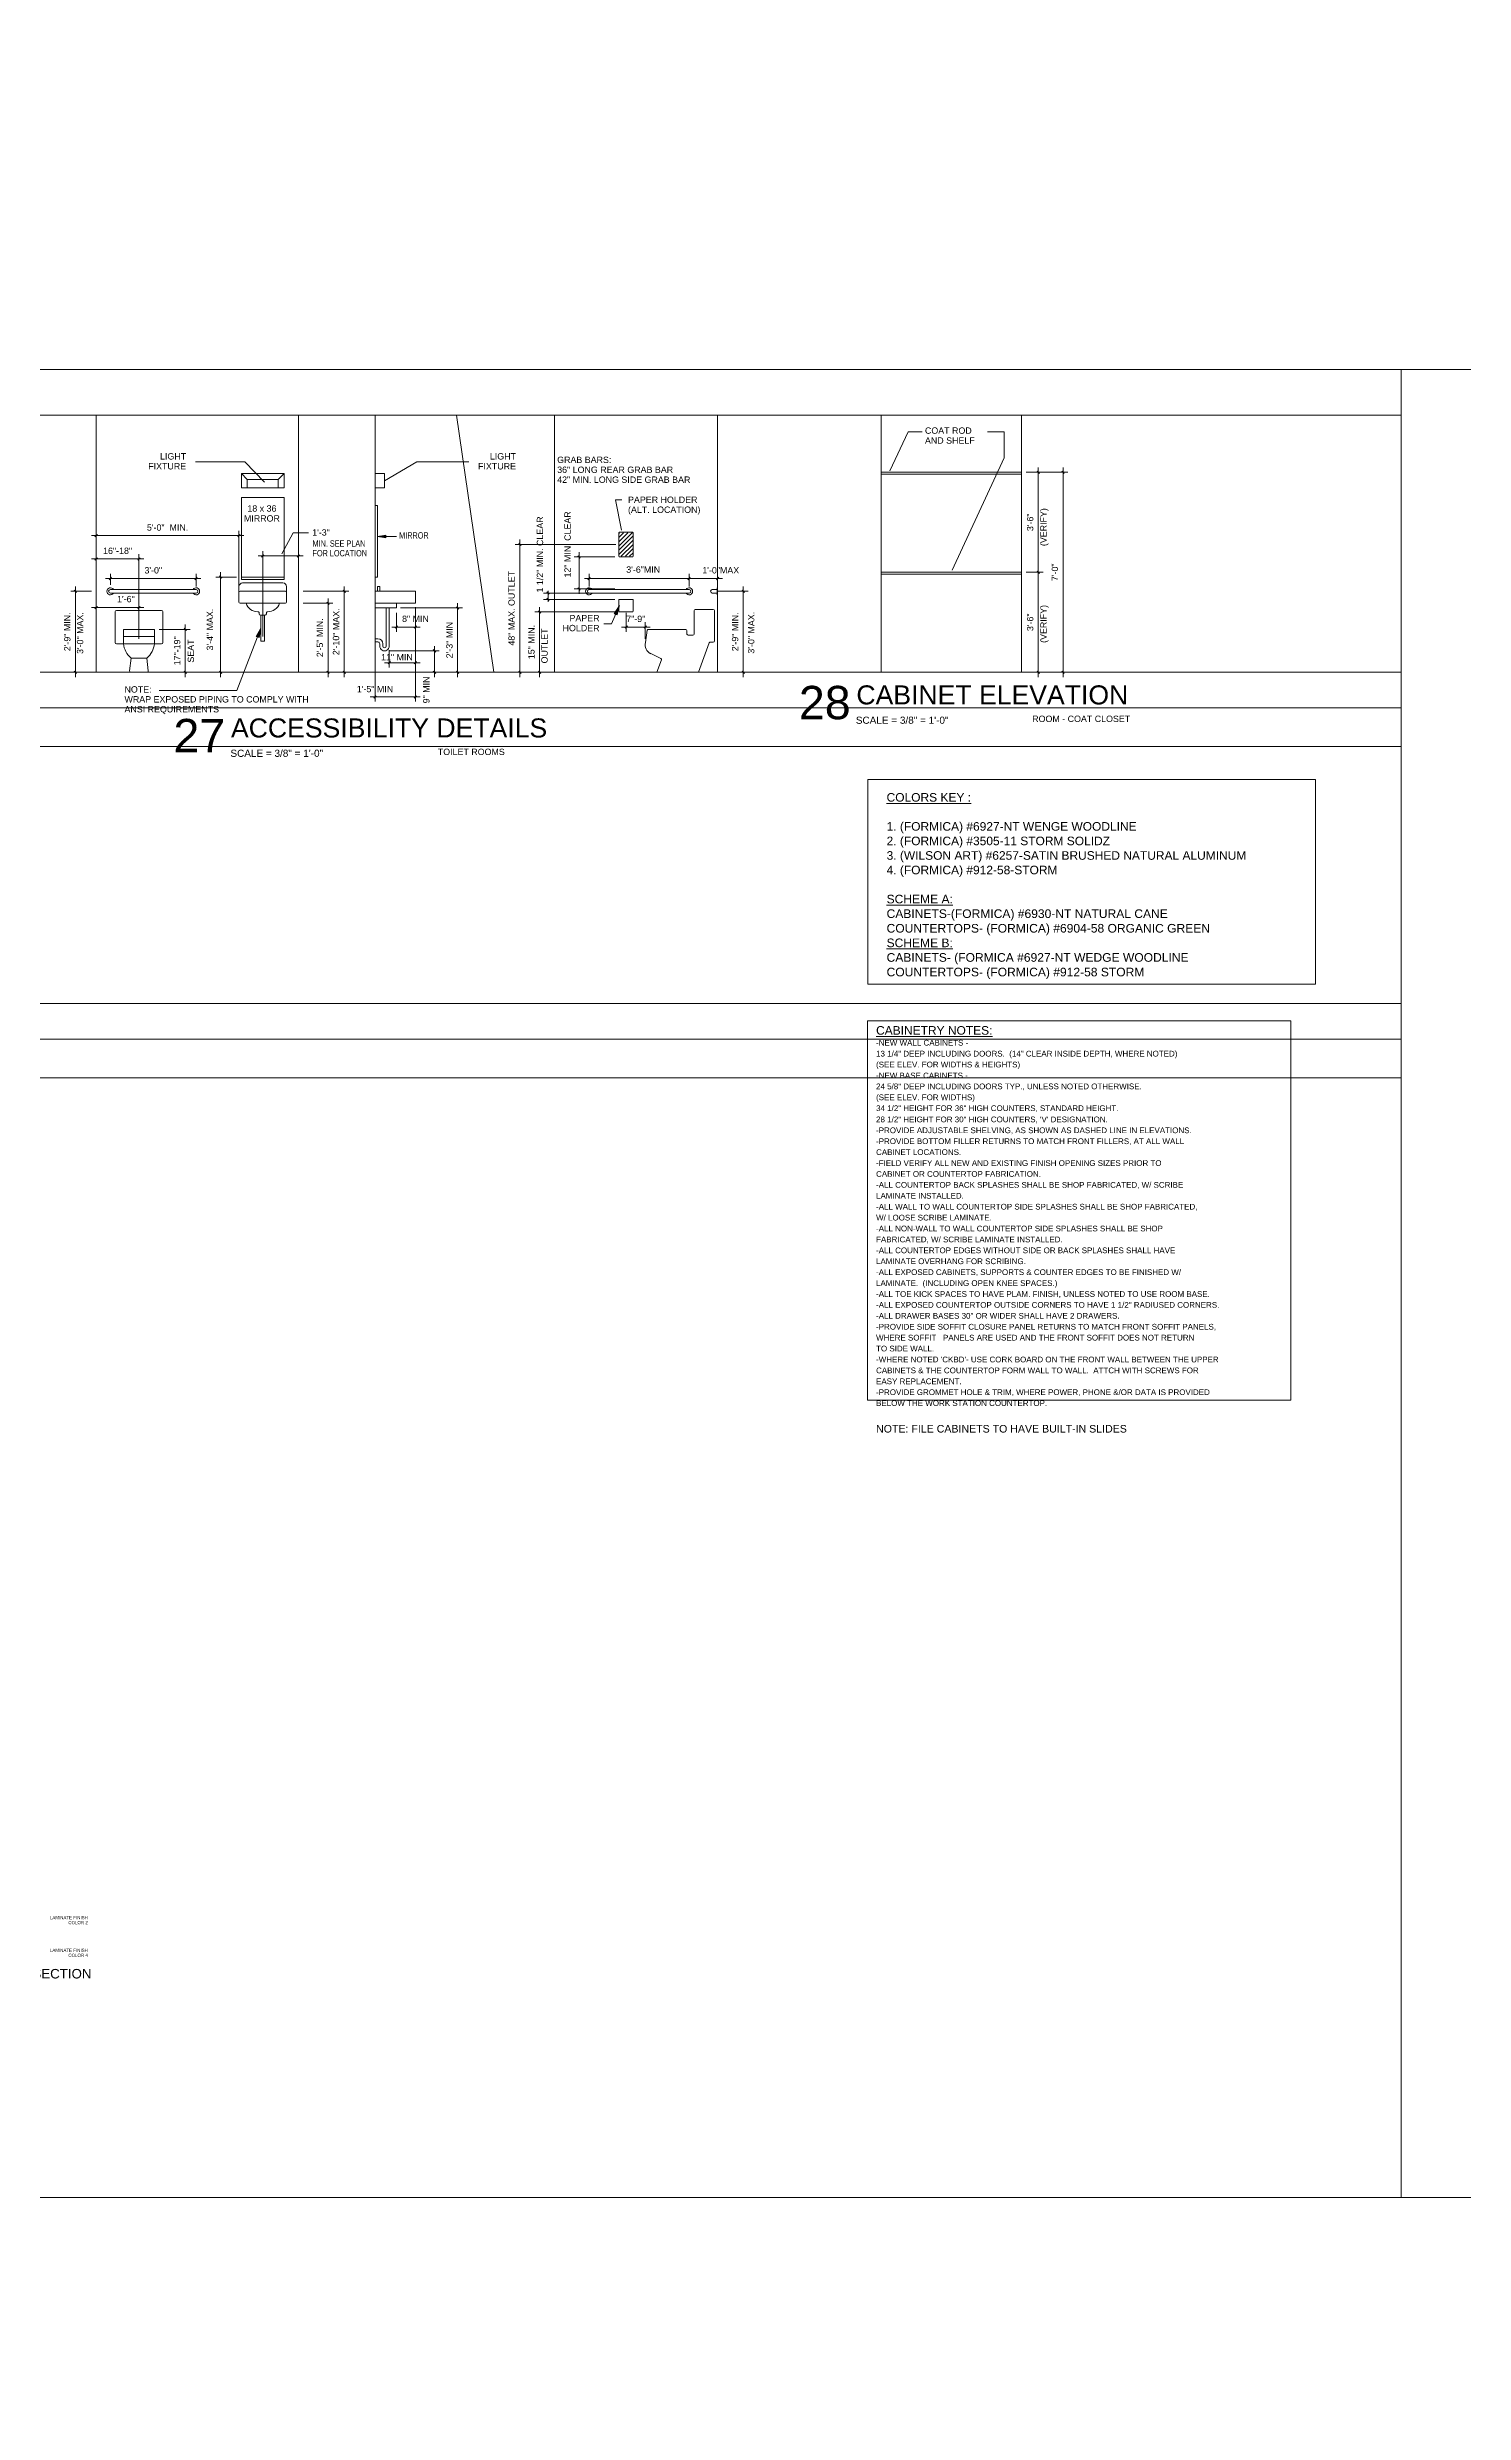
# Model space of a CAD drawing. Header units: inches. Extents: x -2804 to 58974, y -36095 to 66.
# Drawn here: x 23081 to 23677, y -22575 to -21581 of the extents above; entities that cross this region are included whole.
import ezdxf

# ---------------------------------------------------------------- set-up
doc = ezdxf.new("R2010")
doc.units = ezdxf.units.IN
doc.header["$MEASUREMENT"] = 0
doc.header["$XCLIPFRAME"] = 2
doc.linetypes.add('IMPORT-HIDDEN2 _3_', pattern=[0.09375, 0.0625, -0.03125])
doc.layers.get('DEFPOINTS').update_dxf_attribs({"lineweight": 9})
for name, color, linetype, lineweight in [('003-GRE', 7, 'Continuous', 9), ('006-MAG', 7, 'Continuous', 9), ('15xx-Jefferson-REHAB-pr5_dwg', 45, 'Continuous', 9), ('1_10', 7, 'Continuous', 9), ('A-DENAME', 7, 'Continuous', 9), ('A-DIM', 7, 'Continuous', 9), ('A-TEXT', 7, 'Continuous', 9), ('BORDER', 7, 'Continuous', 9), ('DIM', 7, 'Continuous', 9), ('G-ANNO-REFR', 1, 'Continuous', 9)]:
    doc.layers.add(name, color=color, linetype=linetype, lineweight=lineweight)
doc.styles.add('Arial', font='arial.ttf', dxfattribs={"height": 2.666667})
doc.styles.add('Arial_10', font='arial.ttf', dxfattribs={"height": 4})
doc.styles.add('Arial_18', font='arial.ttf', dxfattribs={"height": 14})
doc.styles.add('Arial_19', font='arial.ttf', dxfattribs={"height": 8})
doc.styles.add('Arial_20', font='arial.ttf', dxfattribs={"height": 3})
doc.styles.add('Arial_22', font='arial.ttf', dxfattribs={"height": 3.6})
doc.styles.add('Arial_23', font='arial.ttf', dxfattribs={"height": 2.4})
doc.styles.add('Arial_24', font='arial.ttf', dxfattribs={"height": 3.1872})
doc.styles.add('Arial_25', font='arial.ttf', dxfattribs={"width": 0.75, "height": 2.666667})
doc.styles.add('Arial_27', font='arial.ttf', dxfattribs={"height": 3.6252})
doc.styles.add('Arial_3', font='arial.ttf', dxfattribs={"height": 1.333333})
picture_1 = doc.add_image_def('image1.jpg', size_in_pixel=(1920, 1080))

# ---------------------------------------------------------------- blocks, each defined once
blk = doc.blocks.new('15xx-Jefferson-REHAB-pr5_dwg__ARCHTICK-1286411-Site Locator Map')
at = {"layer": 'A-DIM'}
blk.add_line((-0.5, -0.5), (0.5, 0.5), dxfattribs=at)
blk = doc.blocks.new('15xx-Jefferson-REHAB-pr5_dwg_WCELEV-1286424-Site Locator Map')
at = {"layer": '1_10'}
for p, q in [((-10, 25.5), (-10, 12.5)), ((10, 25.5), (10, 12.5)), ((-3.43, 0), (3.43, 0))]:
    blk.add_line(p, q, dxfattribs=at)
at = {"layer": '1_10', "flags": 128}
for points in [[(-9.5, 26), (0, 26), (9.5, 26)], [(6.5, 12), (9.5, 12), (0, 12), (-9.5, 12), (-6.5, 12)], [(-3.93, 0.56), (-3.27, 5.96), (3.27, 5.96), (3.93, 0.56)]]:
    blk.add_lwpolyline(points, dxfattribs=at)
at = {"layer": '1_10'}
for centre, radius, start, end in [((-9.5, 25.5), 0.5, 90, 180), ((9.5, 25.5), 0.5, 360, 90), ((-9.5, 12.5), 0.5, 180, 270), ((2.41, 12.88), 8.96, 185.6268, 230.6268), ((-2.41, 12.88), 8.96, 309.3732, 354.3732), ((9.5, 12.5), 0.5, 270, 0), ((-3.43, 0.5), 0.5, 173, 270), ((3.43, 0.5), 0.5, 270, 7)]:
    blk.add_arc(centre, radius, start, end, dxfattribs=at)
blk = doc.blocks.new('15xx-Jefferson-REHAB-pr5_dwg-1211969-Site Locator Map')
at = {"layer": 'A-TEXT'}
for points in [[(12760.53, 11171.69), (12760.53, 11172.86), (12757.03, 11172.28)], [(12857.77, 11139.34), (12856.54, 11139.87), (12858.74, 11143.28)], [(12707.28, 11129.81), (12706.04, 11130.29), (12708.11, 11133.78)]]:
    blk.add_hatch(color=256, dxfattribs=at).paths.add_polyline_path(points, flags=0)
at = {"layer": 'BORDER'}
h = blk.add_hatch(dxfattribs=at)
h.set_pattern_fill('FP_6', color=256, style=0, pattern_type=2)
h.set_pattern_definition([(45, (15247.235, 10754.516), (-0.8838835, 0.8838835), [])])
h.paths.add_polyline_path([(12864.49, 11164), (12864.49, 11173.86), (12858.49, 11173.86), (12858.49, 11164)], flags=0)
at = {"lineweight": 9}
for p, q in [((12756.03, 11155.28), (12757.03, 11155.28)), ((12707.36, 11139.78), (12707.36, 11140.22)), ((12710.36, 11139.78), (12710.36, 11140.22)), ((12765.03, 11144.28), (12765.03, 11142.28)), ((12890.13, 11141.21), (12890.13, 11131.31)), ((12898.13, 11141.71), (12890.63, 11141.71)), ((12898.63, 11128.46), (12898.63, 11141.21)), ((12869.73, 11127.75), (12870.44, 11132.91)), ((12870.92, 11133.28), (12886.63, 11133.28)), ((12887.13, 11131.31), (12887.13, 11132.78)), ((12889.63, 11130.81), (12887.63, 11130.81)), ((12876.14, 11121.11), (12871.9, 11123.09)), ((12896.98, 11127.96), (12898.13, 11127.96))]:
    blk.add_line(p, q, dxfattribs=at)
at = {"lineweight": 9, "flags": 128}
for points in [[(12698.86, 11151.28), (12698.86, 11149.28), (12698.86, 11148.78), (12698.86, 11144.78)], [(12717.36, 11152.78), (12708.86, 11152.78), (12700.36, 11152.78)], [(12718.86, 11144.78), (12718.86, 11148.78), (12718.86, 11149.28), (12718.86, 11151.28)], [(12699.36, 11149.28), (12708.86, 11149.28), (12718.36, 11149.28)], [(12718.36, 11144.28), (12708.86, 11144.28), (12699.36, 11144.28)], [(12707.86, 11139.28), (12708.86, 11139.28), (12708.11, 11139.28), (12708.11, 11128.28), (12708.86, 11128.28), (12709.61, 11128.28), (12709.61, 11139.28), (12708.86, 11139.28), (12709.86, 11139.28)], [(12896.51, 11127.63), (12892.01, 11115.28), (12874.51, 11115.28), (12876.4, 11120.48)]]:
    blk.add_lwpolyline(points, dxfattribs=at)
blk.add_lwpolyline([(12963.13, 11070.24), (12963.13, 10984.3), (13151.26, 10984.3), (13151.26, 11070.24)], close=True, dxfattribs=at)
at = {"lineweight": 9}
for centre, radius, start, end in [((12700.36, 11151.28), 1.5, 90, 180), ((12717.36, 11151.28), 1.5, 0, 90), ((12699.36, 11148.78), 0.5, 90, 180), ((12699.36, 11144.78), 0.5, 180, 270), ((12706.59, 11145.63), 4.92, 196.01921, 272.88436), ((12706.86, 11140.22), 0.5, 0, 92.88436), ((12707.86, 11139.78), 0.5, 180, 270), ((12709.86, 11139.78), 0.5, 270, 0), ((12710.86, 11140.22), 0.5, 87.11564, 180), ((12711.13, 11145.63), 4.92, 267.11564, 343.98079), ((12718.36, 11148.78), 0.5, 0, 90), ((12718.36, 11144.78), 0.5, 270, 0), ((12890.63, 11141.21), 0.5, 90, 180), ((12898.13, 11141.21), 0.5, 0, 90), ((12870.92, 11132.78), 0.5, 90, 165), ((12886.63, 11132.78), 0.5, 0, 90), ((12887.63, 11131.31), 0.5, 180, 270), ((12889.63, 11131.31), 0.5, 270, 0), ((12873.59, 11126.71), 4, 165, 245), ((12875.93, 11120.65), 0.5, 340, 65), ((12896.98, 11127.46), 0.5, 90, 160), ((12898.13, 11128.46), 0.5, 270, 0)]:
    blk.add_arc(centre, radius, start, end, dxfattribs=at)
at = {"layer": '003-GRE', "flags": 128}
for points in [[(12723.84, 11167.9), (12723.84, 11115.28), (12638.84, 11115.28), (12638.84, 11223.28), (12723.84, 11223.28)], [(12756.03, 11115.28), (12756.03, 11223.28), (12790.22, 11223.28), (12806.02, 11115.28)], [(12900.01, 11223.28), (12900.01, 11115.28), (12831.51, 11115.28), (12831.51, 11223.28)], [(12968.67, 11115.28), (12968.67, 11223.28), (13027.67, 11223.28), (13027.67, 11115.28)]]:
    blk.add_lwpolyline(points, close=True, dxfattribs=at)
at = {"layer": '006-MAG'}
for p, q in [((13027.67, 11199.28), (12968.67, 11199.28)), ((13027.67, 11198.53), (12968.67, 11198.53)), ((13027.67, 11157.28), (12968.67, 11157.28)), ((13027.67, 11156.53), (12968.67, 11156.53))]:
    blk.add_line(p, q, dxfattribs=at)
at = {"layer": '1_10'}
for p, q in [((12702.36, 11196.24), (12699.86, 11198.74)), ((12858.49, 11173.86), (12858.49, 11164)), ((12864.24, 11174.11), (12858.74, 11174.11)), ((12864.49, 11164), (12864.49, 11173.86)), ((12858.74, 11163.75), (12864.24, 11163.75)), ((12680.84, 11150.03), (12644.84, 11150.03)), ((12717.86, 11155.28), (12699.86, 11155.28)), ((12846.01, 11150.03), (12888.01, 11150.03)), ((12899.76, 11150.03), (12897.76, 11150.03)), ((12680.84, 11148.53), (12644.84, 11148.53)), ((12846.01, 11148.53), (12888.01, 11148.53)), ((12858.49, 11145.65), (12858.49, 11140.9)), ((12864.24, 11145.9), (12858.74, 11145.9)), ((12858.74, 11140.65), (12864.24, 11140.65)), ((12864.49, 11140.9), (12864.49, 11145.65)), ((12899.76, 11148.53), (12897.76, 11148.53)), ((12663.34, 11130.28), (12650.34, 11130.28))]:
    blk.add_line(p, q, dxfattribs=at)
at = {"layer": '1_10', "flags": 128}
for points in [[(12717.86, 11198.74), (12717.86, 11192.74), (12699.86, 11192.74), (12699.86, 11198.74), (12717.86, 11198.74), (12715.36, 11196.24)], [(12715.36, 11192.74), (12715.36, 11196.24), (12702.36, 11196.24), (12702.36, 11192.74)], [(12756.03, 11198.74), (12760.03, 11198.74), (12760.03, 11192.74), (12756.03, 11192.74)], [(12900.01, 11147.8), (12899.76, 11147.8), (12899.76, 11150.75), (12900.01, 11150.75)], [(12650.34, 11127.28), (12650.34, 11133.28), (12663.34, 11133.28), (12663.34, 11127.28)]]:
    blk.add_lwpolyline(points, dxfattribs=at)
blk.add_lwpolyline([(12717.86, 11154.28), (12699.86, 11154.28), (12699.86, 11188.74), (12717.86, 11188.74)], close=True, dxfattribs=at)
at = {"layer": '1_10'}
for centre, radius, start, end in [((12858.74, 11173.86), 0.25, 90, 180), ((12864.24, 11173.86), 0.25, 0, 90), ((12858.74, 11164), 0.25, 180, 270), ((12864.24, 11164), 0.25, 270, 0), ((12644.84, 11149.28), 1.48, 30.53823, 329.46177), ((12644.84, 11149.28), 0.75, 90, 270), ((12680.84, 11149.28), 1.48, 210.53823, 149.46177), ((12680.84, 11149.28), 0.75, 270, 90), ((12846.01, 11149.28), 1.48, 30.53823, 329.46177), ((12846.01, 11149.28), 1.48, 30.53823, 329.46177), ((12846.01, 11149.28), 0.75, 90, 270), ((12888.01, 11149.28), 1.48, 210.53823, 149.46177), ((12888.01, 11149.28), 0.75, 270, 90), ((12897.76, 11149.28), 0.75, 90, 270), ((12858.74, 11145.65), 0.25, 90, 180), ((12858.74, 11140.9), 0.25, 180, 270), ((12864.24, 11145.65), 0.25, 0, 90), ((12864.24, 11140.9), 0.25, 270, 0)]:
    blk.add_arc(centre, radius, start, end, dxfattribs=at)
at = {"layer": 'A-DENAME'}
for p, q in [((12756.03, 11142.28), (12765.03, 11142.28)), ((12760.78, 11126.28), (12760.78, 11142.28)), ((12762.03, 11126.28), (12762.03, 11142.28)), ((12757.28, 11129.28), (12756.03, 11129.28)), ((12757.28, 11128.03), (12756.03, 11128.03)), ((12758.03, 11126.28), (12758.03, 11127.28)), ((12759.28, 11126.28), (12759.28, 11127.28))]:
    blk.add_line(p, q, dxfattribs=at)
at = {"layer": 'A-DENAME', "flags": 128}
for points in [[(12757.03, 11155.28), (12757.03, 11185.28), (12756.03, 11185.28)], [(12757.03, 11149.28), (12757.03, 11151.28), (12758.03, 11151.28), (12758.03, 11149.28)], [(12756.03, 11144.28), (12773.03, 11144.28), (12773.03, 11149.28), (12756.03, 11149.28)]]:
    blk.add_lwpolyline(points, dxfattribs=at)
at = {"layer": 'A-DENAME'}
for centre, radius, start, end in [((12757.28, 11127.28), 2, 0, 89.99989), ((12757.28, 11127.28), 0.75, 359.99994, 90.00009), ((12760.03, 11126.28), 2, 179.99989, 0.00011), ((12760.03, 11126.28), 0.75, 180.00003, 359.99997)]:
    blk.add_arc(centre, radius, start, end, dxfattribs=at)
at = {"layer": 'A-DIM'}
for p, q in [((13034.77, 11155.28), (13034.77, 11201.28)), ((13045.18, 11201.28), (13045.18, 11113.28)), ((12636.84, 11172.67), (12700.86, 11172.67)), ((12638.84, 11172.67), (12638.84, 11174.67)), ((12698.86, 11151.28), (12698.86, 11174.67)), ((12816.93, 11113.28), (12816.93, 11171)), ((12636.84, 11162.88), (12658.84, 11162.88)), ((12638.84, 11143.28), (12638.84, 11164.88)), ((12656.84, 11143.28), (12656.84, 11164.88)), ((12725.84, 11164.12), (12706.86, 11164.12)), ((12708.86, 11130.28), (12708.86, 11166.12)), ((12723.84, 11146.28), (12723.84, 11166.12)), ((12857.28, 11169), (12814.93, 11169)), ((12856.74, 11163.75), (12839.76, 11163.75)), ((12841.76, 11148.27), (12841.76, 11165.75)), ((13034.77, 11113.28), (13034.77, 11159.28)), ((12630.15, 11151.28), (12630.15, 11113.28)), ((12682.84, 11154.67), (12642.84, 11154.67)), ((12644.84, 11152.03), (12644.84, 11156.67)), ((12680.84, 11151.28), (12680.84, 11156.67)), ((12697.86, 11155.28), (12689.12, 11155.28)), ((12691.12, 11113.28), (12691.12, 11157.28)), ((12743.08, 11151.28), (12743.08, 11113.28)), ((12856.74, 11150.27), (12839.76, 11150.27)), ((12844.01, 11154.67), (12890.01, 11154.67)), ((12846.01, 11151.28), (12846.01, 11156.67)), ((12886.01, 11154.67), (12902.01, 11154.67)), ((12900.01, 11151.28), (12900.01, 11156.67)), ((12910.78, 11151.28), (12910.78, 11113.28)), ((12636.84, 11149.28), (12628.15, 11149.28)), ((12636.84, 11142.43), (12658.84, 11142.43)), ((12638.84, 11145.8), (12638.84, 11140.43)), ((12656.84, 11129.28), (12656.84, 11144.43)), ((12725.83, 11149.28), (12745.08, 11149.28)), ((12725.83, 11144.28), (12738.29, 11144.28)), ((12736.29, 11146.28), (12736.29, 11113.28)), ((12756.03, 11142.61), (12756.03, 11104.94)), ((12765.03, 11140.28), (12765.03, 11132.28)), ((12766.69, 11142.28), (12785.37, 11142.28)), ((12767.03, 11142.28), (12792.73, 11142.28)), ((12773.03, 11142.61), (12773.03, 11104.94)), ((12773.03, 11142.28), (12773.03, 11132.28)), ((12790.73, 11113.28), (12790.73, 11144.28)), ((12856.74, 11140.65), (12823.18, 11140.65)), ((12825.18, 11113.28), (12825.18, 11142.65)), ((12856.74, 11148.53), (12826.78, 11148.53)), ((12856.74, 11145.9), (12826.78, 11145.9)), ((12861.59, 11140.28), (12861.59, 11132.28)), ((12899.76, 11149.28), (12912.78, 11149.28)), ((12665.34, 11133.28), (12678.3, 11133.28)), ((12676.3, 11135.28), (12676.3, 11113.28)), ((12763.03, 11134.28), (12775.03, 11134.28)), ((12859.59, 11134.28), (12871.59, 11134.28)), ((12869.59, 11129.33), (12869.59, 11136.28)), ((12756.03, 11124.61), (12756.03, 11117.94)), ((12762.03, 11124.61), (12762.03, 11117.94)), ((12773.03, 11126.03), (12773.03, 11117.28)), ((12781.03, 11113.28), (12781.03, 11126.28)), ((12636.84, 11115.28), (12628.15, 11115.28)), ((12674.04, 11115.28), (12678.3, 11115.28)), ((12679.49, 11115.28), (12693.12, 11115.28)), ((12756.03, 11113.28), (12756.03, 11102.94)), ((12758.03, 11115.28), (12783.03, 11115.28)), ((12760.03, 11119.28), (12775.03, 11119.28)), ((12765.69, 11115.28), (12782.36, 11115.28)), ((12766.69, 11115.28), (12785.37, 11115.28)), ((12773.03, 11113.28), (12773.03, 11102.94)), ((12775.03, 11115.28), (12792.73, 11115.28)), ((12832.68, 11115.28), (12814.93, 11115.28)), ((12840.19, 11115.28), (12823.18, 11115.28)), ((12902.01, 11115.28), (12912.78, 11115.28)), ((12754.03, 11104.94), (12775.03, 11104.94))]:
    blk.add_line(p, q, dxfattribs=at)
at = {"layer": 'A-DIM', "flags": 128}
for points in [[(13036.77, 11199.28), (13029.67, 11199.28), (13047.18, 11199.28)], [(12828.78, 11144.9), (12828.78, 11145.9), (12828.78, 11148.53), (12828.78, 11149.53)], [(12888.01, 11151.28), (12888.01, 11156.67), (12888.01, 11151.78)], [(12783.03, 11124.28), (12762.03, 11124.28), (12762.03, 11117.28)], [(12738.29, 11115.28), (12734.04, 11115.28), (12745.08, 11115.28)], [(13047.18, 11115.28), (13029.67, 11115.28), (13036.77, 11115.28)]]:
    blk.add_lwpolyline(points, dxfattribs=at)
blk.add_lwpolyline([(13036.77, 11157.28), (13029.67, 11157.28)], close=True, dxfattribs=at)
at = {"layer": 'A-TEXT'}
for p, q in [((12760.53, 11172.86), (12757.03, 11172.28)), ((12757.03, 11172.28), (12760.53, 11171.69)), ((12760.53, 11171.69), (12760.53, 11172.86)), ((12760.53, 11172.28), (12765.03, 11172.28)), ((12856.54, 11139.87), (12858.74, 11143.28)), ((12857.77, 11139.34), (12856.54, 11139.87)), ((12858.74, 11143.28), (12857.77, 11139.34)), ((12706.04, 11130.29), (12708.11, 11133.78)), ((12707.28, 11129.81), (12706.04, 11130.29)), ((12708.11, 11133.78), (12707.28, 11129.81))]:
    blk.add_line(p, q, dxfattribs=at)
at = {"layer": 'A-TEXT', "flags": 128}
for points in [[(12972.32, 11199.89), (12980.02, 11216.27), (12985.91, 11216.27)], [(12998.59, 11158.18), (13020.39, 11205.29), (13020.39, 11216.34), (13013.39, 11216.34)], [(12709.6, 11195.07), (12701.26, 11203.64), (12680.63, 11203.64)], [(12760.03, 11195.74), (12773.61, 11203.64), (12795.48, 11203.64)], [(12859.63, 11174.96), (12857.06, 11187.72), (12859.79, 11187.72)], [(12716.82, 11165), (12721.57, 11173.84), (12728.02, 11173.84)], [(12858.74, 11143.28), (12855.45, 11135.63), (12852.22, 11135.63)], [(12708.11, 11133.78), (12697.91, 11107.55), (12665.36, 11107.55)]]:
    blk.add_lwpolyline(points, dxfattribs=at)
at = {"layer": 'BORDER', "flags": 128}
blk.add_lwpolyline([(12963, 10809.5), (13140.89, 10809.5), (13140.89, 10968.83), (12963, 10968.83)], close=True, dxfattribs=at)
at = {"layer": 'DEFPOINTS'}
for p, q in [((13187.26, 10474.5), (13187.26, 11242.5)), ((12211.6, 11223.28), (13187.26, 11223.28)), ((12211.6, 11115.28), (13187.26, 11115.28)), ((12211.6, 11100.4), (13187.26, 11100.4)), ((12211.6, 11084.07), (13187.26, 11084.07)), ((12211.6, 10976.07), (13187.26, 10976.07)), ((12211.6, 10961.2), (13187.26, 10961.2)), ((12211.6, 10944.86), (13187.26, 10944.86))]:
    blk.add_line(p, q, dxfattribs=at)
at = {"layer": 'DEFPOINTS', "flags": 128}
blk.add_lwpolyline([(12195.6, 11242.5), (12195.6, 10474.5), (13347.6, 10474.5), (13347.6, 11242.5)], close=True, dxfattribs=at)
at = {"layer": 'DIM'}
blk.add_line((12765.69, 11124.28), (12782.36, 11124.28), dxfattribs=at)
for p, rotation in [((13034.77, 11199.28), 89.99999999999999), ((13045.18, 11199.28), 89.99999999999999), ((12638.84, 11172.67), 180), ((12816.93, 11169), 89.99999999999999), ((12638.84, 11162.88), 180), ((12708.86, 11164.12), 180), ((12841.76, 11163.75), 89.99999999999999), ((12630.15, 11149.28), 89.99999999999999), ((12644.84, 11154.67), 180), ((12691.12, 11155.28), 89.99999999999999), ((12743.08, 11149.28), 89.99999999999999), ((12841.76, 11150.27), 270), ((12846.01, 11154.67), 180), ((12888.01, 11154.67), 180), ((12910.78, 11149.28), 89.99999999999999), ((13034.77, 11157.28), 89.99999999999999), ((13034.77, 11157.28), 270), ((12638.84, 11142.43), 180), ((12736.29, 11144.28), 89.99999999999999), ((12790.73, 11142.28), 89.99999999999999), ((12825.18, 11140.65), 89.99999999999999), ((12828.78, 11148.53), 270), ((12828.78, 11145.9), 89.99999999999999), ((12676.3, 11133.28), 89.99999999999999), ((12765.03, 11134.28), 180), ((12861.59, 11134.28), 180), ((12762.03, 11119.28), 180), ((12781.03, 11124.28), 89.99999999999999), ((12630.15, 11115.28), 270), ((12676.3, 11115.28), 270), ((12691.12, 11115.28), 270), ((12736.29, 11115.28), 270), ((12743.08, 11115.28), 270), ((12781.03, 11115.28), 270), ((12790.73, 11115.28), 270), ((12816.93, 11115.28), 270), ((12825.18, 11115.28), 270), ((12910.78, 11115.28), 270), ((13034.77, 11115.28), 270), ((13045.18, 11115.28), 270), ((12756.03, 11104.94), 180)]:
    blk.add_blockref('15xx-Jefferson-REHAB-pr5_dwg__ARCHTICK-1286411-Site Locator Map', p, dxfattribs=dict(rotation=rotation))
for p in [(12698.86, 11172.67), (12656.84, 11162.88), (12723.84, 11164.12), (12680.84, 11154.67), (12888.01, 11154.67), (12900.01, 11154.67), (12656.84, 11142.43), (12773.03, 11134.28), (12869.59, 11134.28), (12773.03, 11119.28), (12773.03, 11104.94)]:
    blk.add_blockref('15xx-Jefferson-REHAB-pr5_dwg__ARCHTICK-1286411-Site Locator Map', p)
at = {"extrusion": (0, 0, -1), "zscale": -1}
blk.add_blockref('15xx-Jefferson-REHAB-pr5_dwg_WCELEV-1286424-Site Locator Map', (-12656.84, 11115.28), dxfattribs=at)
at = {"layer": 'A-DIM', "attachment_point": 2, "rotation": 90, "line_spacing_factor": 0.938532, "style": 'Arial'}
for s, insert, char_height, width in [('1 1/2" MIN. CLEAR', (12824.01, 11164.77), 2.6667, 38.034), ('12" MIN. CLEAR', (12835.62, 11169), 2.6667, 33.0886), ('3\'-6"', (13030, 11178.28), 2.667, 8.8171), ('7\'-0"', (13040.41, 11157.28), 2.667, 8.8171), ('48" MAX. OUTLET', (12812.07, 11142.14), 2.6667, 37.2857), ('2\'-9" MIN.', (12625.38, 11132.28), 2.667, 19.3911), ('3\'-4" MAX.', (12685.31, 11133.19), 2.667, 20.8878), ('2\'-10" MAX.', (12738.31, 11132.28), 2.6667, 23.3605), ('2\'-9" MIN.', (12906.01, 11132.28), 2.667, 19.3911), ('3\'-0" MAX.', (12912.79, 11131.88), 2.667, 20.8878), ('3\'-6"', (13030, 11136.28), 2.667, 8.8171), ('17"-19"', (12671.53, 11124.28), 2.667, 14.4783), ('2\'-5" MIN.', (12731.52, 11129.78), 2.667, 19.3911), ('2\'-3" MIN', (12785.96, 11128.78), 2.667, 18.1548), ('15" MIN.', (12820.41, 11127.96), 2.667, 17.0811), ('9" MIN', (12776.26, 11107.85), 2.667, 13.3721)]:
    blk.add_mtext(s, dxfattribs=dict(at, insert=insert, char_height=char_height, width=width))
at = {"layer": 'A-DIM', "attachment_point": 2, "line_spacing_factor": 0.938532, "style": 'Arial'}
for s, insert, char_height, width in [('5\'-0"  MIN.', (12668.85, 11177.44), 2.6667, 20.6275), ('1\'-3"', (12733.33, 11175.35), 2.667, 8.8171), ('16"-18"', (12647.84, 11167.64), 2.667, 14.4783), ('3\'-0"', (12662.84, 11159.44), 2.667, 8.8171), ('3\'-6"MIN', (12868.73, 11159.75), 2.667, 16.9184), ('1\'-0"MAX', (12901.32, 11159.44), 2.667, 18.4151), ('1\'-6"', (12651.33, 11147.36), 2.667, 8.8171), ('8" MIN', (12773.03, 11139.05), 2.667, 13.3721), ('7"-9"', (12865.61, 11139.05), 2.667, 9.5329), ('11" MIN', (12765.24, 11122.9), 2.667, 15.8448), ('1\'-5" MIN', (12756.03, 11109.55), 2.667, 18.1548)]:
    blk.add_mtext(s, dxfattribs=dict(at, insert=insert, char_height=char_height, width=width))
at = {"layer": 'A-TEXT', "line_spacing_factor": 0.938532}
for s, insert, char_height, width, attachment_point, style in [('COAT ROD\\PAND SHELF', (12987.13, 11218.13), 2.667, 24.8571, 1, 'Arial'), ('LIGHT\\PFIXTURE', (12676.66, 11207.32), 2.667, 18.9356, 3, 'Arial'), ('LIGHT\\PFIXTURE', (12815.27, 11207.32), 2.667, 18.9356, 3, 'Arial'), ('GRAB BARS:\\P36" LONG REAR GRAB BAR\\P42" MIN. LONG SIDE GRAB BAR', (12832.58, 11205.86), 2.6667, 66.6001, 1, 'Arial'), ('PAPER HOLDER\\P(ALT. LOCATION)', (12862.35, 11189.08), 2.6667, 35.0407, 1, 'Arial'), ('18 x 36\\PMIRROR', (12708.5, 11185.42), 2.667, 17.927, 2, 'Arial'), ('MIN. SEE PLAN', (12729.77, 11170.7), 2.6667, 24.0112, 1, 'Arial_25'), ('MIRROR', (12766.19, 11174.1), 2.667, 13.3395, 1, 'Arial_25'), ('FOR LOCATION', (12729.77, 11166.63), 2.6667, 24.727, 1, 'Arial_25'), ('PAPER\\PHOLDER', (12850.38, 11139.36), 2.667, 18.4476, 3, 'Arial'), ('28', (12945.03, 11109.55), 14, 25.9606, 2, 'Arial_18'), ('CABINET ELEVATION', (12958.31, 11109.77), 8, 135.9658, 1, 'Arial_19'), ('NOTE:\\PWRAP EXPOSED PIPING TO COMPLY WITH\\PANSI REQUIREMENTS', (12650.75, 11109.41), 2.6667, 91.4247, 1, 'Arial'), ('27', (12682.21, 11095.67), 14, 25.9606, 2, 'Arial_18'), ('ACCESSIBILITY DETAILS', (12695.49, 11095.88), 8, 158.0248, 1, 'Arial_19'), ('SCALE = 3/8" = 1\'-0"', (12958.08, 11096.63), 3, 46.3387, 1, 'Arial_20'), ('ROOM - COAT CLOSET', (13073.38, 11097.05), 2.6667, 48.9659, 3, 'Arial'), ('SCALE = 3/8" = 1\'-0"', (12695.27, 11082.74), 3, 46.3387, 1, 'Arial_20'), ('TOILET ROOMS', (12810.56, 11083.16), 2.6667, 33.479, 3, 'Arial'), ('\\LCOLORS KEY :', (12971.01, 11064.52), 3.6, 42.1651, 1, 'Arial_22'), ('1. (FORMICA) #6927-NT WENGE WOODLINE', (12971.01, 11052.32), 3.6, 124.9141, 1, 'Arial_22'), ('3. (WILSON ART) #6257-SATIN BRUSHED NATURAL ALUMINUM', (12971.01, 11040.11), 3.6, 179.7287, 1, 'Arial_22'), ('2. (FORMICA) #3505-11 STORM SOLIDZ', (12971.01, 11046.22), 3.6, 111.6936, 1, 'Arial_22'), ('4. (FORMICA) #912-58-STORM', (12971.01, 11034.01), 3.6, 85.3843, 1, 'Arial_22'), ('\\LSCHEME A:', (12971.01, 11021.81), 3.6252, 33.1281, 1, 'Arial_27'), ('CABINETS-(FORMICA) #6930-NT NATURAL CANE', (12971.01, 11015.67), 3.6252, 140.4736, 1, 'Arial_27'), ('\\LSCHEME B:', (12971.01, 11003.41), 3.6252, 33.1281, 1, 'Arial_27'), ('COUNTERTOPS- (FORMICA) #6904-58 ORGANIC GREEN', (12971.01, 11009.54), 3.6252, 161.5712, 1, 'Arial_27'), ('CABINETS- (FORMICA #6927-NT WEDGE WOODLINE', (12971.01, 10997.28), 3.6252, 150.8676, 1, 'Arial_27'), ('COUNTERTOPS- (FORMICA) #912-58 STORM', (12971.01, 10991.15), 3.6252, 128.7527, 1, 'Arial_27'), ('\\LCABINETRY NOTES:', (12966.59, 10966.62), 3.6, 58.0648, 1, 'Arial_22'), ('-NEW WALL CABINETS -', (12966.59, 10960.84), 2.4, 46.0605, 1, 'Arial_23'), ('(SEE ELEV. FOR WIDTHS & HEIGHTS)', (12966.59, 10951.67), 2.4, 72.0043, 1, 'Arial_23'), ('13 1/4" DEEP INCLUDING DOORS.  (14" CLEAR INSIDE DEPTH, WHERE NOTED)', (12966.59, 10956.25), 2.4, 150.597, 1, 'Arial_23'), ('-NEW BASE CABINETS -', (12966.59, 10947.08), 2.4, 45.8555, 1, 'Arial_23'), ('24 5/8" DEEP INCLUDING DOORS TYP., UNLESS NOTED OTHERWISE.', (12966.59, 10942.5), 2.4, 132.7643, 1, 'Arial_23'), ('34 1/2" HEIGHT FOR 36" HIGH COUNTERS, STANDARD HEIGHT.', (12966.59, 10933.33), 2.4, 121.1101, 1, 'Arial_23'), ('(SEE ELEV. FOR WIDTHS)', (12966.59, 10937.91), 2.4, 49.3986, 1, 'Arial_23'), ('-PROVIDE ADJUSTABLE SHELVING, AS SHOWN AS DASHED LINE IN ELEVATIONS.', (12966.59, 10924.05), 2.4, 157.8296, 1, 'Arial_23'), ('28 1/2" HEIGHT FOR 30" HIGH COUNTERS, \'V\' DESIGNATION.', (12966.59, 10928.63), 2.4, 115.81, 1, 'Arial_23'), ('-PROVIDE BOTTOM FILLER RETURNS TO MATCH FRONT FILLERS, AT ALL WALL', (12966.59, 10919.46), 2.4, 153.9644, 1, 'Arial_23'), ('CABINET LOCATIONS.', (12966.59, 10914.88), 2.4, 42.5466, 1, 'Arial_23'), ('-FIELD VERIFY ALL NEW AND EXISTING FINISH OPENING SIZES PRIOR TO', (12966.59, 10910.29), 2.4, 142.6616, 1, 'Arial_23'), ('-ALL COUNTERTOP BACK SPLASHES SHALL BE SHOP FABRICATED, W/ SCRIBE', (12966.59, 10901.12), 2.4, 153.613, 1, 'Arial_23'), ('CABINET OR COUNTERTOP FABRICATION.', (12966.59, 10905.71), 2.4, 82.3701, 1, 'Arial_23'), ('-ALL WALL TO WALL COUNTERTOP SIDE SPLASHES SHALL BE SHOP FABRICATED,', (12966.59, 10891.96), 2.4, 160.7285, 1, 'Arial_23'), ('LAMINATE INSTALLED.', (12966.59, 10896.54), 2.4, 43.8936, 1, 'Arial_23'), ('W/ LOOSE SCRIBE LAMINATE.', (12966.59, 10887.37), 2.4, 57.8611, 1, 'Arial_23'), ('-ALL NON-WALL TO WALL COUNTERTOP SIDE SPLASHES SHALL BE SHOP', (12966.59, 10882.79), 2.4, 143.4229, 1, 'Arial_23'), ('-ALL COUNTERTOP EDGES WITHOUT SIDE OR BACK SPLASHES SHALL HAVE', (12966.59, 10873.62), 2.4, 149.6014, 1, 'Arial_23'), ('FABRICATED, W/ SCRIBE LAMINATE INSTALLED.', (12966.59, 10878.2), 2.4, 93.2922, 1, 'Arial_23'), ('-ALL EXPOSED CABINETS, SUPPORTS & COUNTER EDGES TO BE FINISHED W/', (12966.59, 10864.45), 2.4, 152.471, 1, 'Arial_23'), ('LAMINATE OVERHANG FOR SCRIBING.', (12966.59, 10869.03), 2.4, 74.8739, 1, 'Arial_23'), ('-ALL TOE KICK SPACES TO HAVE PLAM. FINISH, UNLESS NOTED TO USE ROOM BASE.', (12966.59, 10855.28), 2.4, 166.9363, 1, 'Arial_23'), ('LAMINATE.  (INCLUDING OPEN KNEE SPACES.)', (12966.59, 10859.86), 2.4, 90.6276, 1, 'Arial_23'), ('-ALL EXPOSED COUNTERTOP OUTSIDE CORNERS TO HAVE 1 1/2" RADIUSED CORNERS.', (12966.59, 10850.7), 2.4, 171.5628, 1, 'Arial_23'), ('-ALL DRAWER BASES 30" OR WIDER SHALL HAVE 2 DRAWERS.', (12966.59, 10846.11), 2.4, 121.7543, 1, 'Arial_23'), ('-PROVIDE SIDE SOFFIT CLOSURE PANEL RETURNS TO MATCH FRONT SOFFIT PANELS,', (12966.59, 10841.53), 2.4, 169.8938, 1, 'Arial_23'), ('WHERE SOFFIT   PANELS ARE USED AND THE FRONT SOFFIT DOES NOT RETURN', (12966.59, 10836.94), 2.4, 159.0009, 1, 'Arial_23'), ('TO SIDE WALL.', (12966.59, 10832.36), 2.4, 29.0477, 1, 'Arial_23'), ("-WHERE NOTED 'CKBD'- USE CORK BOARD ON THE FRONT WALL BETWEEN THE UPPER", (12966.59, 10827.77), 2.4, 171.1236, 1, 'Arial_23'), ('CABINETS & THE COUNTERTOP FORM WALL TO WALL.  ATTCH WITH SCREWS FOR', (12966.59, 10823.19), 2.4, 161.197, 1, 'Arial_23'), ('-PROVIDE GROMMET HOLE & TRIM, WHERE POWER, PHONE &/OR DATA IS PROVIDED', (12966.59, 10814.02), 2.4, 166.7899, 1, 'Arial_23'), ('EASY REPLACEMENT.', (12966.59, 10818.6), 2.4, 42.7223, 1, 'Arial_23'), ('BELOW THE WORK STATION COUNTERTOP.', (12966.59, 10809.44), 2.4, 85.474, 1, 'Arial_23'), ('NOTE: FILE CABINETS TO HAVE BUILT-IN SLIDES', (12966.59, 10799.06), 3.1872, 125.4076, 1, 'Arial_24'), ('RECEPTION COUNTER SECTION', (12548.72, 10570.53), 4, 104.7805, 1, 'Arial_10')]:
    blk.add_mtext(s, dxfattribs=dict(at, insert=insert, char_height=char_height, width=width, attachment_point=attachment_point, style=style))
at = {"layer": 'A-TEXT', "char_height": 2.667, "rotation": 90, "line_spacing_factor": 0.938532, "style": 'Arial'}
for s, insert, width, attachment_point in [('(VERIFY)', (13035.62, 11168.27), 18.8706, 1), ('3\'-0" MAX.', (12630.75, 11131.73), 20.8878, 2), ('(VERIFY)', (13035.62, 11127.61), 18.8706, 1), ('OUTLET', (12825.91, 11126.34), 17.4716, 2), ('SEAT', (12677.28, 11124.2), 11.5826, 2)]:
    blk.add_mtext(s, dxfattribs=dict(at, insert=insert, width=width, attachment_point=attachment_point))
at = {"layer": 'A-TEXT', "linetype": 'IMPORT-HIDDEN2 _3_', "char_height": 1.3333, "width": 18.7892, "attachment_point": 3, "line_spacing_factor": 0.938532, "style": 'Arial_3'}
for s, insert in [('LAMINATE FINISH\\PCOLOR 2', (12635.34, 10592.76)), ('LAMINATE FINISH\\PCOLOR 4', (12635.34, 10579.03))]:
    blk.add_mtext(s, dxfattribs=dict(at, insert=insert))

msp = doc.modelspace()

# ---------------------------------------------------------------- block references
at = {"layer": '15xx-Jefferson-REHAB-pr5_dwg', "color": 7}
msp.add_blockref('15xx-Jefferson-REHAB-pr5_dwg-1211969-Site Locator Map', (10463.16, -32959.13), dxfattribs=at)

# ---------------------------------------------------------------- pictures from other files: only their frames are drawn
at = {"layer": 'G-ANNO-REFR'}
image = msp.add_image(picture_1, insert=(2622.27, -39288.79), size_in_units=(58514.29, 32914.29), dxfattribs=at)
image.set_boundary_path([(6.22075, 974.7155), (6.22075, 84.07945), (1848.5501, 84.07945), (1848.5501, 974.7155), (6.22075, 974.7155)])
image.dxf.flags = 15

doc.saveas('drawing.dxf')
